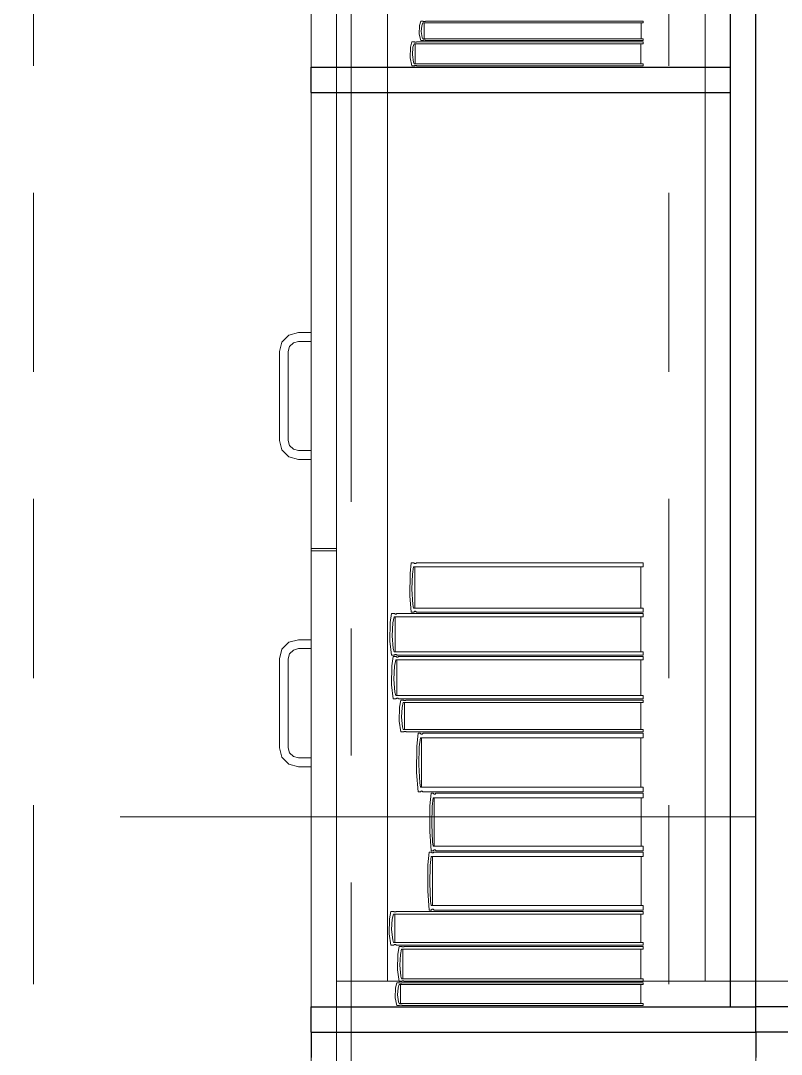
# Model space of a CAD drawing. Header units: inches. Extents: x -38 to 5698, y -33 to 92.
# Drawn here: x 293.56 to 294.159, y 9.815 to 10.629 of the extents above; entities that cross this region are included whole.
import ezdxf

# ---------------------------------------------------------------- set-up
doc = ezdxf.new("R2010")
doc.units = ezdxf.units.IN
doc.header["$MEASUREMENT"] = 0
doc.set_wipeout_variables(frame=1)
for name, pattern in [('Hidden Line', [0.195611, 0.141111, -0.0545]), ('Punto & Raya', [0.65, 0.5, -0.075, 0, -0.075]), ('Wipeout_Contour', [1, 0, -1])]:
    doc.linetypes.add(name, pattern=pattern)
for name, color, linetype in [('02 _ ARQ _ ALB _ Ejes Generales', 7, 'Continuous'), ('08 _ STR _ EXT _ 09 Vigas', 7, 'Continuous'), ('Interior - Mobiliario', 7, 'Continuous'), ('Marcador - Secciones', 251, 'Continuous')]:
    doc.layers.add(name, color=color, linetype=linetype)

msp = doc.modelspace()

# ---------------------------------------------------------------- linework, layer by layer
at = {"layer": '08 _ STR _ EXT _ 09 Vigas', "color": 251, "linetype": 'Hidden Line', "lineweight": 13}
msp.add_line((293.57002, 7.7), (293.57002, 16.9), dxfattribs=at)
at = {"layer": 'Interior - Mobiliario', "color": 175, "linetype": 'Continuous', "lineweight": 13}
for p, q in [((293.8086, 11.31227), (293.8086, 9.85227)), ((294.1186, 9.85227), (294.1186, 11.31227)), ((293.87382, 10.62503), (293.8736, 10.61826)), ((293.87478, 10.62834), (293.87382, 10.62503)), ((293.87668, 10.62834), (293.87478, 10.62834)), ((293.87528, 10.62021), (293.87572, 10.62487)), ((293.87572, 10.62487), (293.87653, 10.62713)), ((293.87653, 10.62713), (294.04994, 10.62713)), ((293.87678, 10.62828), (293.87668, 10.62834)), ((293.877, 10.62819), (293.87678, 10.62828)), ((293.87724, 10.62813), (293.877, 10.62819)), ((293.87749, 10.62809), (293.87724, 10.62813)), ((293.8774, 10.62713), (293.8774, 10.61443)), ((293.87775, 10.62809), (293.87749, 10.62809)), ((293.87801, 10.62812), (293.87775, 10.62809)), ((293.87825, 10.62818), (293.87801, 10.62812)), ((293.87848, 10.62826), (293.87825, 10.62818)), ((293.87862, 10.62834), (293.87848, 10.62826)), ((294.04994, 10.62834), (293.87862, 10.62834)), ((294.04819, 10.61443), (294.04819, 10.62713)), ((294.04994, 10.62713), (294.04994, 10.62834)), ((293.8736, 10.61826), (293.87478, 10.61322)), ((293.87601, 10.61557), (293.87528, 10.62021)), ((293.87653, 10.61443), (293.87601, 10.61557)), ((293.86676, 10.60806), (293.86654, 10.59959)), ((293.86776, 10.61222), (293.86676, 10.60806)), ((293.86974, 10.61222), (293.86776, 10.61222)), ((293.86828, 10.60203), (293.86874, 10.60786)), ((293.86874, 10.60786), (293.86958, 10.6107)), ((293.86958, 10.6107), (294.04994, 10.6107)), ((293.86984, 10.61214), (293.86974, 10.61222)), ((293.87007, 10.61203), (293.86984, 10.61214)), ((293.87032, 10.61195), (293.87007, 10.61203)), ((293.87059, 10.6119), (293.87032, 10.61195)), ((293.87085, 10.6119), (293.87059, 10.6119)), ((293.87112, 10.61193), (293.87085, 10.6119)), ((293.87137, 10.61201), (293.87112, 10.61193)), ((293.87161, 10.61211), (293.87137, 10.61201)), ((293.87176, 10.61222), (293.87161, 10.61211)), ((294.04994, 10.61222), (293.87176, 10.61222)), ((293.87478, 10.61322), (293.87668, 10.61322)), ((294.04994, 10.61443), (293.87653, 10.61443)), ((293.87668, 10.61322), (293.87683, 10.6133)), ((293.87683, 10.6133), (293.87705, 10.61338)), ((293.87705, 10.61338), (293.8773, 10.61344)), ((293.8773, 10.61344), (293.87755, 10.61347)), ((293.87755, 10.61347), (293.87781, 10.61346)), ((293.87781, 10.61346), (293.87806, 10.61343)), ((293.87806, 10.61343), (293.8783, 10.61337)), ((293.8783, 10.61337), (293.87852, 10.61327)), ((293.87852, 10.61327), (293.87862, 10.61322)), ((293.87862, 10.61322), (294.04994, 10.61322)), ((294.04994, 10.61322), (294.04994, 10.61443)), ((294.04994, 10.6107), (294.04994, 10.61222)), ((293.76561, 10.37577), (293.7711, 10.38126)), ((293.7711, 10.38126), (293.7786, 10.38327)), ((293.7786, 10.38327), (293.7886, 10.38327)), ((293.7886, 10.38327), (293.7886, 10.37627)), ((293.7636, 10.36827), (293.76561, 10.37577)), ((293.77167, 10.37227), (293.7706, 10.36827)), ((293.7746, 10.3752), (293.77167, 10.37227)), ((293.7786, 10.37627), (293.7746, 10.3752)), ((293.7886, 10.37627), (293.7786, 10.37627)), ((293.7636, 10.29827), (293.7636, 10.36827)), ((293.7706, 10.36827), (293.7706, 10.29827)), ((293.76561, 10.29077), (293.7636, 10.29827)), ((293.7706, 10.29827), (293.77167, 10.29427)), ((293.7711, 10.28528), (293.76561, 10.29077)), ((293.77167, 10.29427), (293.7746, 10.29134)), ((293.7746, 10.29134), (293.7786, 10.29027)), ((293.7786, 10.29027), (293.7886, 10.29027)), ((293.7886, 10.29027), (293.7886, 10.28327)), ((293.7786, 10.28327), (293.7711, 10.28528)), ((293.7886, 10.28327), (293.7786, 10.28327)), ((293.7886, 10.21327), (293.8086, 10.21327)), ((293.7886, 10.21127), (293.8086, 10.21127)), ((293.86741, 10.20189), (293.86641, 10.19337)), ((293.8694, 10.20189), (293.86741, 10.20189)), ((293.8695, 10.20174), (293.8694, 10.20189)), ((293.86973, 10.20151), (293.8695, 10.20174)), ((293.86998, 10.20134), (293.86973, 10.20151)), ((293.87024, 10.20125), (293.86998, 10.20134)), ((293.87051, 10.20124), (293.87024, 10.20125)), ((293.87078, 10.20132), (293.87051, 10.20124)), ((293.87103, 10.20146), (293.87078, 10.20132)), ((293.87127, 10.20169), (293.87103, 10.20146)), ((293.87142, 10.20189), (293.87127, 10.20169)), ((294.04994, 10.20189), (293.87142, 10.20189)), ((294.04994, 10.19878), (294.04994, 10.20189)), ((293.86641, 10.19337), (293.86619, 10.17598)), ((293.86793, 10.181), (293.8684, 10.19296)), ((293.8684, 10.19296), (293.86924, 10.19878)), ((293.86924, 10.19878), (294.04994, 10.19878)), ((293.87015, 10.19878), (293.87015, 10.16613)), ((294.04812, 10.16613), (294.04812, 10.19878)), ((293.86619, 10.17598), (293.86741, 10.16302)), ((293.8687, 10.16908), (293.86793, 10.181)), ((293.86924, 10.16613), (293.8687, 10.16908)), ((293.85183, 10.16202), (293.85075, 10.15481)), ((293.85398, 10.16202), (293.85183, 10.16202)), ((293.85409, 10.16189), (293.85398, 10.16202)), ((293.85434, 10.16169), (293.85409, 10.16189)), ((293.85462, 10.16156), (293.85434, 10.16169)), ((293.8549, 10.16148), (293.85462, 10.16156)), ((293.8552, 10.16147), (293.8549, 10.16148)), ((293.85548, 10.16153), (293.8552, 10.16147)), ((293.85576, 10.16166), (293.85548, 10.16153)), ((293.85602, 10.16185), (293.85576, 10.16166)), ((293.85618, 10.16202), (293.85602, 10.16185)), ((294.04994, 10.16202), (293.85618, 10.16202)), ((293.86741, 10.16302), (293.8694, 10.16302)), ((294.04994, 10.16613), (293.86924, 10.16613)), ((293.8694, 10.16302), (293.86955, 10.16323)), ((293.86955, 10.16323), (293.86978, 10.16345)), ((293.86978, 10.16345), (293.87004, 10.1636)), ((293.87004, 10.1636), (293.8703, 10.16367)), ((293.8703, 10.16367), (293.87057, 10.16366)), ((293.87057, 10.16366), (293.87083, 10.16357)), ((293.87083, 10.16357), (293.87109, 10.16341)), ((293.87109, 10.16341), (293.87132, 10.16317)), ((293.87132, 10.16317), (293.87142, 10.16302)), ((293.87142, 10.16302), (294.04994, 10.16302)), ((294.04994, 10.16302), (294.04994, 10.16613)), ((294.04994, 10.15939), (294.04994, 10.16202)), ((293.85075, 10.15481), (293.8505, 10.14011)), ((293.8524, 10.14435), (293.8529, 10.15447)), ((293.8529, 10.15447), (293.85381, 10.15939)), ((293.85381, 10.15939), (294.04994, 10.15939)), ((293.8548, 10.15939), (293.8548, 10.13178)), ((294.04796, 10.13178), (294.04796, 10.15939)), ((293.85322, 10.13427), (293.8524, 10.14435)), ((293.7711, 10.13926), (293.76561, 10.13377)), ((293.7786, 10.14127), (293.7711, 10.13926)), ((293.7886, 10.14127), (293.7786, 10.14127)), ((293.7886, 10.13427), (293.7886, 10.14127)), ((293.8505, 10.14011), (293.85183, 10.12915)), ((293.76561, 10.13377), (293.7636, 10.12627)), ((293.7706, 10.12627), (293.77167, 10.13027)), ((293.77167, 10.13027), (293.7746, 10.1332)), ((293.7746, 10.1332), (293.7786, 10.13427)), ((293.7786, 10.13427), (293.7886, 10.13427)), ((293.85183, 10.12915), (293.85398, 10.12915)), ((293.85314, 10.12815), (293.85206, 10.12083)), ((293.85528, 10.12815), (293.85314, 10.12815)), ((293.85381, 10.13178), (293.85322, 10.13427)), ((294.04994, 10.13178), (293.85381, 10.13178)), ((293.85398, 10.12915), (293.85415, 10.12933)), ((293.85415, 10.12933), (293.8544, 10.12952)), ((293.8544, 10.12952), (293.85468, 10.12964)), ((293.85468, 10.12964), (293.85497, 10.1297)), ((293.85497, 10.1297), (293.85526, 10.12969)), ((293.85526, 10.12969), (293.85555, 10.12962)), ((293.85539, 10.12802), (293.85528, 10.12815)), ((293.85564, 10.12782), (293.85539, 10.12802)), ((293.85555, 10.12962), (293.85582, 10.12948)), ((293.85591, 10.12768), (293.85564, 10.12782)), ((293.85582, 10.12948), (293.85607, 10.12928)), ((293.85619, 10.1276), (293.85591, 10.12768)), ((293.85607, 10.12928), (293.85618, 10.12915)), ((293.85618, 10.12915), (294.04994, 10.12915)), ((293.85648, 10.12759), (293.85619, 10.1276)), ((293.85677, 10.12766), (293.85648, 10.12759)), ((293.85704, 10.12778), (293.85677, 10.12766)), ((293.8573, 10.12797), (293.85704, 10.12778)), ((293.85746, 10.12815), (293.8573, 10.12797)), ((294.04994, 10.12815), (293.85746, 10.12815)), ((294.04994, 10.12915), (294.04994, 10.13178)), ((294.04994, 10.12548), (294.04994, 10.12815)), ((293.7636, 10.12627), (293.7636, 10.05627)), ((293.7706, 10.05627), (293.7706, 10.12627)), ((293.85206, 10.12083), (293.85182, 10.10589)), ((293.8537, 10.1102), (293.8542, 10.12048)), ((293.8542, 10.12048), (293.85511, 10.12548)), ((293.85511, 10.12548), (294.04994, 10.12548)), ((293.85609, 10.12548), (293.85609, 10.09743)), ((294.04797, 10.09743), (294.04797, 10.12548)), ((293.85182, 10.10589), (293.85314, 10.09476)), ((293.85452, 10.09996), (293.8537, 10.1102)), ((293.85314, 10.09476), (293.85528, 10.09476)), ((293.85511, 10.09743), (293.85452, 10.09996)), ((294.04994, 10.09743), (293.85511, 10.09743)), ((293.85528, 10.09476), (293.85544, 10.09494)), ((293.85544, 10.09494), (293.8557, 10.09513)), ((293.8557, 10.09513), (293.85597, 10.09525)), ((293.85597, 10.09525), (293.85626, 10.09532)), ((293.85626, 10.09532), (293.85655, 10.09531)), ((293.85655, 10.09531), (293.85683, 10.09523)), ((293.85683, 10.09523), (293.8571, 10.09509)), ((293.8571, 10.09509), (293.85735, 10.09489)), ((293.85735, 10.09489), (293.85746, 10.09476)), ((293.85746, 10.09476), (294.04994, 10.09476)), ((294.04994, 10.09476), (294.04994, 10.09743)), ((293.85814, 10.08826), (293.8579, 10.07705)), ((293.85918, 10.09376), (293.85814, 10.08826)), ((293.86126, 10.09376), (293.85918, 10.09376)), ((293.85973, 10.08029), (293.86021, 10.088)), ((293.86021, 10.088), (293.86109, 10.09175)), ((293.86109, 10.09175), (294.04994, 10.09175)), ((293.86136, 10.09366), (293.86126, 10.09376)), ((293.8616, 10.09351), (293.86136, 10.09366)), ((293.86187, 10.0934), (293.8616, 10.09351)), ((293.86214, 10.09334), (293.86187, 10.0934)), ((293.86204, 10.09175), (293.86204, 10.0707)), ((293.86242, 10.09334), (293.86214, 10.09334)), ((293.8627, 10.09338), (293.86242, 10.09334)), ((293.86297, 10.09348), (293.8627, 10.09338)), ((293.86321, 10.09362), (293.86297, 10.09348)), ((293.86337, 10.09376), (293.86321, 10.09362)), ((294.04994, 10.09376), (293.86337, 10.09376)), ((294.04803, 10.0707), (294.04803, 10.09175)), ((294.04994, 10.09175), (294.04994, 10.09376)), ((293.86053, 10.0726), (293.85973, 10.08029)), ((293.8579, 10.07705), (293.85918, 10.0687)), ((293.86109, 10.0707), (293.86053, 10.0726)), ((294.04994, 10.0707), (293.86109, 10.0707)), ((294.04994, 10.0687), (294.04994, 10.0707)), ((293.85918, 10.0687), (293.86126, 10.0687)), ((293.86126, 10.0687), (293.86141, 10.06883)), ((293.86141, 10.06883), (293.86166, 10.06898)), ((293.86166, 10.06898), (293.86193, 10.06907)), ((293.86193, 10.06907), (293.8622, 10.06912)), ((293.8622, 10.06912), (293.86249, 10.06911)), ((293.86249, 10.06911), (293.86276, 10.06905)), ((293.86276, 10.06905), (293.86302, 10.06895)), ((293.86302, 10.06895), (293.86326, 10.0688)), ((293.86326, 10.0688), (293.86337, 10.0687)), ((293.86337, 10.0687), (294.04994, 10.0687)), ((293.87275, 10.0677), (293.87178, 10.05754)), ((293.87467, 10.0677), (293.87275, 10.0677)), ((293.87371, 10.05706), (293.87452, 10.06399)), ((293.87452, 10.06399), (294.04994, 10.06399)), ((293.87477, 10.06752), (293.87467, 10.0677)), ((293.875, 10.06724), (293.87477, 10.06752)), ((293.87524, 10.06704), (293.875, 10.06724)), ((293.8755, 10.06693), (293.87524, 10.06704)), ((293.87541, 10.06399), (293.87541, 10.02509)), ((293.87576, 10.06692), (293.8755, 10.06693)), ((293.87602, 10.06701), (293.87576, 10.06692)), ((293.87626, 10.06718), (293.87602, 10.06701)), ((293.87649, 10.06745), (293.87626, 10.06718)), ((293.87664, 10.0677), (293.87649, 10.06745)), ((294.04994, 10.0677), (293.87664, 10.0677)), ((294.04817, 10.02509), (294.04817, 10.06399)), ((294.04994, 10.06399), (294.04994, 10.0677)), ((293.7636, 10.05627), (293.76561, 10.04877)), ((293.77167, 10.05227), (293.7706, 10.05627)), ((293.87178, 10.05754), (293.87156, 10.03683)), ((293.87325, 10.0428), (293.87371, 10.05706)), ((293.76561, 10.04877), (293.7711, 10.04328)), ((293.7746, 10.04934), (293.77167, 10.05227)), ((293.7786, 10.04827), (293.7746, 10.04934)), ((293.7886, 10.04827), (293.7786, 10.04827)), ((293.7886, 10.04127), (293.7886, 10.04827)), ((293.7711, 10.04328), (293.7786, 10.04127)), ((293.7786, 10.04127), (293.7886, 10.04127)), ((293.87399, 10.02861), (293.87325, 10.0428)), ((293.87156, 10.03683), (293.87275, 10.02139)), ((293.87275, 10.02139), (293.87467, 10.02139)), ((293.87452, 10.02509), (293.87399, 10.02861)), ((294.04994, 10.02509), (293.87452, 10.02509)), ((293.87467, 10.02139), (293.87482, 10.02164)), ((293.87482, 10.02164), (293.87505, 10.0219)), ((293.87505, 10.0219), (293.8753, 10.02208)), ((293.8753, 10.02208), (293.87555, 10.02216)), ((293.87555, 10.02216), (293.87582, 10.02215)), ((293.87582, 10.02215), (293.87607, 10.02205)), ((293.87607, 10.02205), (293.87631, 10.02185)), ((293.87631, 10.02185), (293.87654, 10.02157)), ((293.87654, 10.02157), (293.87664, 10.02139)), ((293.87664, 10.02139), (294.04994, 10.02139)), ((294.04994, 10.02139), (294.04994, 10.02509)), ((293.88302, 10.02039), (293.88211, 10.01046)), ((293.88483, 10.02039), (293.88302, 10.02039)), ((293.88392, 10.00999), (293.88469, 10.01677)), ((293.88469, 10.01677), (294.04994, 10.01677)), ((293.88493, 10.02021), (293.88483, 10.02039)), ((293.88514, 10.01994), (293.88493, 10.02021)), ((293.88537, 10.01975), (293.88514, 10.01994)), ((293.88561, 10.01964), (293.88537, 10.01975)), ((293.88552, 10.01677), (293.88552, 9.97873)), ((293.88586, 10.01963), (293.88561, 10.01964)), ((293.8861, 10.01972), (293.88586, 10.01963)), ((293.88633, 10.01989), (293.8861, 10.01972)), ((293.88655, 10.02015), (293.88633, 10.01989)), ((293.88668, 10.02039), (293.88655, 10.02015)), ((294.04994, 10.02039), (293.88668, 10.02039)), ((294.04827, 9.97873), (294.04827, 10.01677)), ((294.04994, 10.01677), (294.04994, 10.02039)), ((293.88211, 10.01046), (293.8819, 9.99021)), ((293.8835, 9.99605), (293.88392, 10.00999)), ((293.8819, 9.99021), (293.88302, 9.97511)), ((293.88419, 9.98216), (293.8835, 9.99605)), ((293.88469, 9.97873), (293.88419, 9.98216)), ((293.88145, 9.97411), (293.88053, 9.96408)), ((293.88328, 9.97411), (293.88145, 9.97411)), ((293.88302, 9.97511), (293.88483, 9.97511)), ((293.88338, 9.97393), (293.88328, 9.97411)), ((293.88359, 9.97365), (293.88338, 9.97393)), ((293.88382, 9.97346), (293.88359, 9.97365)), ((293.88406, 9.97335), (293.88382, 9.97346)), ((293.88431, 9.97334), (293.88406, 9.97335)), ((293.88456, 9.97342), (293.88431, 9.97334)), ((293.88479, 9.9736), (293.88456, 9.97342)), ((294.04994, 9.97873), (293.88469, 9.97873)), ((293.88501, 9.97386), (293.88479, 9.9736)), ((293.88483, 9.97511), (293.88497, 9.97535)), ((293.88497, 9.97535), (293.88519, 9.97561)), ((293.88515, 9.97411), (293.88501, 9.97386)), ((294.04994, 9.97411), (293.88515, 9.97411)), ((293.88519, 9.97561), (293.88542, 9.97578)), ((293.88542, 9.97578), (293.88566, 9.97586)), ((293.88566, 9.97586), (293.88591, 9.97585)), ((293.88591, 9.97585), (293.88615, 9.97575)), ((293.88615, 9.97575), (293.88638, 9.97556)), ((293.88638, 9.97556), (293.88659, 9.97528)), ((293.88659, 9.97528), (293.88668, 9.97511)), ((293.88668, 9.97511), (294.04994, 9.97511)), ((294.04994, 9.97511), (294.04994, 9.97873)), ((294.04994, 9.97045), (294.04994, 9.97411)), ((293.88236, 9.9636), (293.88314, 9.97045)), ((293.88314, 9.97045), (294.04994, 9.97045)), ((293.88398, 9.97045), (293.88398, 9.93204)), ((294.04826, 9.93204), (294.04826, 9.97045)), ((293.88053, 9.96408), (293.88032, 9.94363)), ((293.88193, 9.94952), (293.88236, 9.9636)), ((293.88264, 9.9355), (293.88193, 9.94952)), ((293.88032, 9.94363), (293.88145, 9.92838)), ((293.88314, 9.93204), (293.88264, 9.9355)), ((294.04994, 9.93204), (293.88314, 9.93204)), ((294.04994, 9.92838), (294.04994, 9.93204)), ((293.85137, 9.92738), (293.85028, 9.92155)), ((293.85353, 9.92738), (293.85137, 9.92738)), ((293.85244, 9.92127), (293.85335, 9.92525)), ((293.85335, 9.92525), (294.04994, 9.92525)), ((293.85364, 9.92727), (293.85353, 9.92738)), ((293.85389, 9.92711), (293.85364, 9.92727)), ((293.85416, 9.927), (293.85389, 9.92711)), ((293.85445, 9.92694), (293.85416, 9.927)), ((293.85435, 9.92525), (293.85435, 9.90293)), ((293.85474, 9.92693), (293.85445, 9.92694)), ((293.85503, 9.92698), (293.85474, 9.92693)), ((293.85531, 9.92708), (293.85503, 9.92698)), ((293.85556, 9.92724), (293.85531, 9.92708)), ((293.85572, 9.92738), (293.85556, 9.92724)), ((294.04994, 9.92738), (293.85572, 9.92738)), ((293.88145, 9.92838), (293.88328, 9.92838)), ((293.88328, 9.92838), (293.88342, 9.92862)), ((293.88342, 9.92862), (293.88364, 9.92888)), ((293.88364, 9.92888), (293.88387, 9.92906)), ((293.88387, 9.92906), (293.88412, 9.92914)), ((293.88412, 9.92914), (293.88437, 9.92913)), ((293.88437, 9.92913), (293.88461, 9.92903)), ((293.88461, 9.92903), (293.88484, 9.92883)), ((293.88484, 9.92883), (293.88506, 9.92856)), ((293.88506, 9.92856), (293.88515, 9.92838)), ((293.88515, 9.92838), (294.04994, 9.92838)), ((294.04796, 9.90293), (294.04796, 9.92525)), ((294.04994, 9.92525), (294.04994, 9.92738)), ((293.85028, 9.92155), (293.85003, 9.90967)), ((293.85193, 9.91309), (293.85244, 9.92127)), ((293.85003, 9.90967), (293.85137, 9.90081)), ((293.85276, 9.90495), (293.85193, 9.91309)), ((293.85137, 9.90081), (293.85353, 9.90081)), ((293.85335, 9.90293), (293.85276, 9.90495)), ((294.04994, 9.90293), (293.85335, 9.90293)), ((293.85353, 9.90081), (293.85369, 9.90095)), ((293.85369, 9.90095), (293.85395, 9.9011)), ((293.85395, 9.9011), (293.85422, 9.9012)), ((293.85422, 9.9012), (293.85451, 9.90125)), ((293.85451, 9.90125), (293.8548, 9.90125)), ((293.8548, 9.90125), (293.85509, 9.90118)), ((293.85509, 9.90118), (293.85536, 9.90107)), ((293.85536, 9.90107), (293.85561, 9.90091)), ((293.85561, 9.90091), (293.85572, 9.90081)), ((293.85572, 9.90081), (294.04994, 9.90081)), ((293.85778, 9.89981), (293.85673, 9.89374)), ((293.85987, 9.89981), (293.85778, 9.89981)), ((293.85998, 9.8997), (293.85987, 9.89981)), ((293.86022, 9.89953), (293.85998, 9.8997)), ((293.86049, 9.89941), (293.86022, 9.89953)), ((293.86076, 9.89935), (293.86049, 9.89941)), ((293.86105, 9.89934), (293.86076, 9.89935)), ((293.86133, 9.8994), (293.86105, 9.89934)), ((293.8616, 9.8995), (293.86133, 9.8994)), ((293.86184, 9.89966), (293.8616, 9.8995)), ((293.862, 9.89981), (293.86184, 9.89966)), ((294.04994, 9.89981), (293.862, 9.89981)), ((294.04994, 9.90081), (294.04994, 9.90293)), ((294.04994, 9.89759), (294.04994, 9.89981)), ((293.85673, 9.89374), (293.85649, 9.88137)), ((293.85833, 9.88493), (293.85882, 9.89345)), ((293.85882, 9.89345), (293.85971, 9.89759)), ((293.85971, 9.89759), (294.04994, 9.89759)), ((293.86067, 9.89759), (293.86067, 9.87435)), ((294.04802, 9.87435), (294.04802, 9.89759)), ((293.85914, 9.87645), (293.85833, 9.88493)), ((293.85649, 9.88137), (293.85778, 9.87214)), ((293.85971, 9.87435), (293.85914, 9.87645)), ((293.8086, 9.87227), (293.8486, 9.87227)), ((293.8486, 9.87227), (294.0986, 9.87227)), ((293.85488, 9.86722), (293.85464, 9.85923)), ((293.85594, 9.87114), (293.85488, 9.86722)), ((293.85805, 9.87114), (293.85594, 9.87114)), ((293.8565, 9.86153), (293.85699, 9.86703)), ((293.85699, 9.86703), (293.85788, 9.86971)), ((293.85778, 9.87214), (293.85987, 9.87214)), ((293.85788, 9.86971), (294.04994, 9.86971)), ((293.85816, 9.87107), (293.85805, 9.87114)), ((293.8584, 9.87096), (293.85816, 9.87107)), ((293.85867, 9.87088), (293.8584, 9.87096)), ((293.85895, 9.87084), (293.85867, 9.87088)), ((293.85924, 9.87084), (293.85895, 9.87084)), ((293.85952, 9.87087), (293.85924, 9.87084)), ((293.85979, 9.87094), (293.85952, 9.87087)), ((294.04994, 9.87435), (293.85971, 9.87435)), ((293.86004, 9.87104), (293.85979, 9.87094)), ((293.85987, 9.87214), (293.86003, 9.87229)), ((293.86003, 9.87229), (293.86028, 9.87245)), ((293.8602, 9.87114), (293.86004, 9.87104)), ((294.04994, 9.87114), (293.8602, 9.87114)), ((293.86028, 9.87245), (293.86055, 9.87255)), ((293.86055, 9.87255), (293.86083, 9.8726)), ((293.86083, 9.8726), (293.86111, 9.87259)), ((293.86111, 9.87259), (293.86139, 9.87253)), ((293.86139, 9.87253), (293.86165, 9.87241)), ((293.86165, 9.87241), (293.86189, 9.87225)), ((293.86189, 9.87225), (293.862, 9.87214)), ((293.862, 9.87214), (294.04994, 9.87214)), ((294.04994, 9.87214), (294.04994, 9.87435)), ((294.04994, 9.86971), (294.04994, 9.87114)), ((293.8086, 9.85227), (294.1186, 9.85227))]:
    msp.add_line(p, q, dxfattribs=at)

# ---------------------------------------------------------------- wipeouts: each hides what was drawn before it
at = {"color": 254, "linetype": 'Wipeout_Contour', "lineweight": 0, "ltscale": 9714.642187}
msp.add_wipeout([(293.7886, 9.81227), (294.1386, 9.81227), (294.1386, 9.83227), (293.7886, 9.83227)], dxfattribs=at).dxf.layer = 'Interior - Mobiliario'

# ---------------------------------------------------------------- next in the draw order: linework, layer by layer
at = {"layer": 'Interior - Mobiliario', "color": 175, "linetype": 'Continuous', "lineweight": 30}
for p, q in [((293.7886, 9.83227), (294.1386, 9.83227)), ((293.7886, 9.83227), (293.7886, 9.81227)), ((294.1386, 9.83227), (294.1386, 9.81227))]:
    msp.add_line(p, q, dxfattribs=at)
at = {"layer": 'Interior - Mobiliario', "color": 175, "linetype": 'Continuous', "lineweight": 13}
for p, q in [((293.7886, 9.81227), (293.7886, 9.83227)), ((293.7886, 9.83227), (294.1386, 9.83227)), ((293.7886, 9.83227), (293.7886, 8.33227)), ((294.1386, 9.83227), (293.7886, 9.83227)), ((293.8086, 9.79227), (293.8086, 9.83227)), ((293.8086, 9.83227), (294.1386, 9.83227)), ((294.1386, 9.83227), (294.1386, 9.81227)), ((294.1386, 9.83227), (294.1386, 9.79227)), ((294.1386, 8.33227), (294.1386, 9.83227))]:
    msp.add_line(p, q, dxfattribs=at)

# ---------------------------------------------------------------- next in the draw order: wipeouts: each hides what was drawn before it
at = {"color": 254, "linetype": 'Wipeout_Contour', "lineweight": 0, "ltscale": 9714.614957}
msp.add_wipeout([(293.7886, 10.59227), (293.7886, 10.57227), (294.1186, 10.57227), (294.1186, 10.59227)], dxfattribs=at).dxf.layer = 'Interior - Mobiliario'

# ---------------------------------------------------------------- next in the draw order: linework, layer by layer
at = {"layer": 'Interior - Mobiliario', "color": 175, "linetype": 'Continuous', "lineweight": 13}
for p, q in [((293.8086, 11.29227), (293.8086, 9.87227)), ((293.8486, 9.87227), (293.8486, 11.29227)), ((294.0986, 11.29227), (294.0986, 9.87227)), ((293.7886, 10.59227), (293.7886, 10.95127)), ((293.8086, 10.59227), (293.8086, 10.95127)), ((293.87049, 10.6107), (293.87049, 10.59479)), ((294.04812, 10.59479), (294.04812, 10.6107)), ((293.86654, 10.59959), (293.86776, 10.59327)), ((293.86904, 10.59622), (293.86828, 10.60203)), ((294.1186, 10.59227), (293.7886, 10.59227)), ((293.7886, 10.59227), (293.7886, 10.57227)), ((293.7886, 10.59227), (293.7886, 10.57227)), ((293.7886, 10.59227), (293.8086, 10.59227)), ((293.86776, 10.59327), (293.86974, 10.59327)), ((293.86958, 10.59479), (293.86904, 10.59622)), ((294.04994, 10.59479), (293.86958, 10.59479)), ((293.86974, 10.59327), (293.86989, 10.59337)), ((293.86989, 10.59337), (293.87013, 10.59348)), ((293.87013, 10.59348), (293.87038, 10.59355)), ((293.87038, 10.59355), (293.87064, 10.59359)), ((293.87064, 10.59359), (293.87091, 10.59358)), ((293.87091, 10.59358), (293.87118, 10.59354)), ((293.87118, 10.59354), (293.87143, 10.59346)), ((293.87143, 10.59346), (293.87166, 10.59334)), ((293.87166, 10.59334), (293.87176, 10.59327)), ((293.87176, 10.59327), (294.04994, 10.59327)), ((294.04994, 10.59327), (294.04994, 10.59479)), ((294.1186, 10.57227), (294.1186, 10.59227)), ((293.7886, 10.57227), (294.1186, 10.57227)), ((293.7886, 10.57227), (293.7886, 10.21327)), ((293.7886, 10.57227), (293.8086, 10.57227)), ((293.8086, 10.57227), (293.8086, 10.21327))]:
    msp.add_line(p, q, dxfattribs=at)
at = {"layer": 'Interior - Mobiliario', "color": 175, "linetype": 'Continuous', "lineweight": 30}
for p, q in [((293.7886, 10.59227), (294.1186, 10.59227)), ((293.7886, 10.57227), (293.7886, 10.59227)), ((294.1186, 10.57227), (294.1186, 10.59227)), ((293.7886, 10.57227), (294.1186, 10.57227))]:
    msp.add_line(p, q, dxfattribs=at)

# ---------------------------------------------------------------- next in the draw order: wipeouts: each hides what was drawn before it
at = {"color": 254, "linetype": 'Wipeout_Contour', "lineweight": 0, "ltscale": 9715.315387}
msp.add_wipeout([(294.1186, 11.31227), (294.1186, 9.85227), (294.1386, 9.85227), (294.1386, 11.31227)], dxfattribs=at).dxf.layer = 'Interior - Mobiliario'

# ---------------------------------------------------------------- next in the draw order: linework, layer by layer
at = {"layer": 'Interior - Mobiliario', "color": 175, "linetype": 'Continuous', "lineweight": 30}
for p, q in [((294.1186, 9.85227), (294.1186, 11.31227)), ((294.1386, 9.85227), (294.1386, 11.31227)), ((294.1186, 9.85227), (294.1386, 9.85227))]:
    msp.add_line(p, q, dxfattribs=at)
at = {"layer": 'Interior - Mobiliario', "color": 175, "linetype": 'Continuous', "lineweight": 13}
for p, q in [((294.1186, 11.31227), (294.1186, 9.85227)), ((294.1386, 9.85227), (294.1386, 11.31227)), ((294.1386, 9.87227), (294.1386, 11.29227)), ((294.1186, 10.59227), (293.7886, 10.59227)), ((294.1186, 10.57227), (294.1186, 10.59227)), ((293.7886, 10.57227), (294.1186, 10.57227)), ((294.0986, 9.87227), (294.1386, 9.87227)), ((294.1186, 9.85227), (294.1386, 9.85227))]:
    msp.add_line(p, q, dxfattribs=at)

# ---------------------------------------------------------------- next in the draw order: wipeouts: each hides what was drawn before it
at = {"color": 254, "linetype": 'Wipeout_Contour', "lineweight": 0, "ltscale": 9714.642511}
msp.add_wipeout([(293.7886, 9.85227), (293.7886, 9.83227), (294.1386, 9.83227), (294.1386, 9.85227)], dxfattribs=at).dxf.layer = 'Interior - Mobiliario'

# ---------------------------------------------------------------- next in the draw order: linework, layer by layer
at = {"layer": '02 _ ARQ _ ALB _ Ejes Generales', "color": 252, "linetype": 'Punto & Raya', "lineweight": 13}
msp.add_line((293.82002, 3.05001), (293.82002, 44.9), dxfattribs=at)
at = {"layer": '08 _ STR _ EXT _ 09 Vigas', "color": 251, "linetype": 'Hidden Line', "lineweight": 13}
msp.add_line((294.07002, 7.7), (294.07002, 16.9), dxfattribs=at)
at = {"layer": 'Interior - Mobiliario', "color": 175, "linetype": 'Continuous', "lineweight": 13}
for p, q in [((293.7886, 9.83227), (293.7886, 11.33227)), ((294.1386, 11.33227), (294.1386, 9.83227)), ((293.7886, 11.31227), (293.7886, 9.85227)), ((293.7886, 11.31227), (293.7886, 9.85227)), ((293.8086, 11.31227), (293.8086, 9.85227)), ((293.8086, 11.31227), (293.8086, 9.85227)), ((294.1186, 9.85227), (294.1186, 11.31227)), ((294.1186, 9.85227), (294.1186, 11.31227)), ((294.1186, 9.85227), (294.1186, 11.31227)), ((294.1386, 9.85227), (294.1386, 11.31227)), ((293.7886, 9.85227), (293.7886, 10.21127)), ((293.8086, 9.85227), (293.8086, 10.21127)), ((293.8086, 9.87227), (293.8086, 9.83227)), ((293.85885, 9.86971), (293.85885, 9.8547)), ((294.048, 9.8547), (294.048, 9.86971)), ((294.1386, 9.83227), (294.1386, 9.87227)), ((293.85464, 9.85923), (293.85594, 9.85327)), ((293.85731, 9.85605), (293.8565, 9.86153)), ((294.1386, 9.85227), (293.7886, 9.85227)), ((293.7886, 9.85227), (293.7886, 9.83227)), ((293.7886, 9.85227), (294.1386, 9.85227)), ((293.7886, 9.85227), (294.1186, 9.85227)), ((293.7886, 9.85227), (293.8086, 9.85227)), ((293.8086, 9.85227), (294.1186, 9.85227)), ((293.8086, 9.85227), (294.1186, 9.85227)), ((293.85594, 9.85327), (293.85805, 9.85327)), ((293.85788, 9.8547), (293.85731, 9.85605)), ((294.04994, 9.8547), (293.85788, 9.8547)), ((293.85805, 9.85327), (293.85821, 9.85337)), ((293.85821, 9.85337), (293.85846, 9.85347)), ((293.85846, 9.85347), (293.85873, 9.85354)), ((293.85873, 9.85354), (293.85901, 9.85357)), ((293.85901, 9.85357), (293.8593, 9.85356)), ((293.8593, 9.85356), (293.85958, 9.85352)), ((293.85958, 9.85352), (293.85985, 9.85345)), ((293.85985, 9.85345), (293.86009, 9.85334)), ((293.86009, 9.85334), (293.8602, 9.85327)), ((293.8602, 9.85327), (294.04994, 9.85327)), ((294.04994, 9.85327), (294.04994, 9.8547)), ((294.1386, 9.83227), (294.1386, 9.85227)), ((293.7886, 9.83227), (294.1386, 9.83227)), ((294.1386, 9.83227), (293.7886, 9.83227)), ((293.8086, 9.83227), (294.1386, 9.83227))]:
    msp.add_line(p, q, dxfattribs=at)
at = {"layer": 'Interior - Mobiliario', "color": 175, "linetype": 'Continuous', "lineweight": 30}
for p, q in [((293.7886, 9.85227), (294.1386, 9.85227)), ((293.7886, 9.83227), (293.7886, 9.85227)), ((294.1386, 9.83227), (294.1386, 9.85227)), ((293.7886, 9.83227), (294.1386, 9.83227))]:
    msp.add_line(p, q, dxfattribs=at)

# ---------------------------------------------------------------- next in the draw order: wipeouts: each hides what was drawn before it
at = {"color": 254, "linetype": 'Wipeout_Contour', "lineweight": 0, "ltscale": 9715.395387}
msp.add_wipeout([(294.1586, 11.31227), (294.1386, 11.31227), (294.1386, 9.85227), (294.1586, 9.85227)], dxfattribs=at).dxf.layer = 'Interior - Mobiliario'
at = {"color": 254, "linetype": 'Wipeout_Contour', "lineweight": 0, "ltscale": 9716.042175}
msp.add_wipeout([(294.4886, 9.81227), (294.4886, 9.83227), (294.1386, 9.83227), (294.1386, 9.81227)], dxfattribs=at).dxf.layer = 'Interior - Mobiliario'

# ---------------------------------------------------------------- next in the draw order: linework, layer by layer
at = {"layer": 'Interior - Mobiliario', "color": 175, "linetype": 'Continuous', "lineweight": 30}
for p, q in [((294.1386, 9.85227), (294.1386, 11.31227)), ((294.1586, 9.85227), (294.1386, 9.85227)), ((294.4886, 9.83227), (294.1386, 9.83227)), ((294.1386, 9.83227), (294.1386, 9.81227))]:
    msp.add_line(p, q, dxfattribs=at)
at = {"layer": 'Interior - Mobiliario', "color": 175, "linetype": 'Continuous', "lineweight": 13}
for p, q in [((294.1386, 9.85227), (294.1386, 11.31227)), ((294.1386, 9.87227), (294.1386, 11.29227)), ((294.1786, 9.87227), (294.1386, 9.87227)), ((294.1586, 9.85227), (294.1386, 9.85227)), ((294.1386, 9.83227), (294.1386, 9.81227)), ((294.4886, 9.83227), (294.1386, 9.83227)), ((294.1386, 9.83227), (294.1386, 9.79227)), ((294.4686, 9.83227), (294.1386, 9.83227)), ((294.1386, 8.33227), (294.1386, 9.83227)), ((294.1386, 9.83227), (294.4886, 9.83227))]:
    msp.add_line(p, q, dxfattribs=at)
at = {"layer": 'Marcador - Secciones', "color": 251, "linetype": 'Punto & Raya', "lineweight": 13}
msp.add_line((282.4384, 10.00185), (323.85067, 10.00185), dxfattribs=at)

# ---------------------------------------------------------------- next in the draw order: wipeouts: each hides what was drawn before it
at = {"color": 254, "linetype": 'Wipeout_Contour', "lineweight": 0, "ltscale": 9716.042499}
msp.add_wipeout([(294.4886, 9.85227), (294.1386, 9.85227), (294.1386, 9.83227), (294.4886, 9.83227)], dxfattribs=at).dxf.layer = 'Interior - Mobiliario'

# ---------------------------------------------------------------- next in the draw order: linework, layer by layer
at = {"layer": 'Interior - Mobiliario', "color": 175, "linetype": 'Continuous', "lineweight": 13}
for p, q in [((294.1386, 11.33227), (294.1386, 9.83227)), ((294.1386, 9.85227), (294.1386, 11.31227)), ((294.1386, 9.83227), (294.1386, 9.87227)), ((294.1386, 9.85227), (294.4886, 9.85227)), ((294.1386, 9.83227), (294.1386, 9.85227)), ((294.4886, 9.85227), (294.1386, 9.85227)), ((294.4886, 9.83227), (294.1386, 9.83227)), ((294.4686, 9.83227), (294.1386, 9.83227)), ((294.1386, 9.83227), (294.4886, 9.83227))]:
    msp.add_line(p, q, dxfattribs=at)
at = {"layer": 'Interior - Mobiliario', "color": 175, "linetype": 'Continuous', "lineweight": 30}
for p, q in [((294.1386, 9.83227), (294.1386, 9.85227)), ((294.4886, 9.85227), (294.1386, 9.85227)), ((294.4886, 9.83227), (294.1386, 9.83227))]:
    msp.add_line(p, q, dxfattribs=at)

doc.saveas('drawing.dxf')
